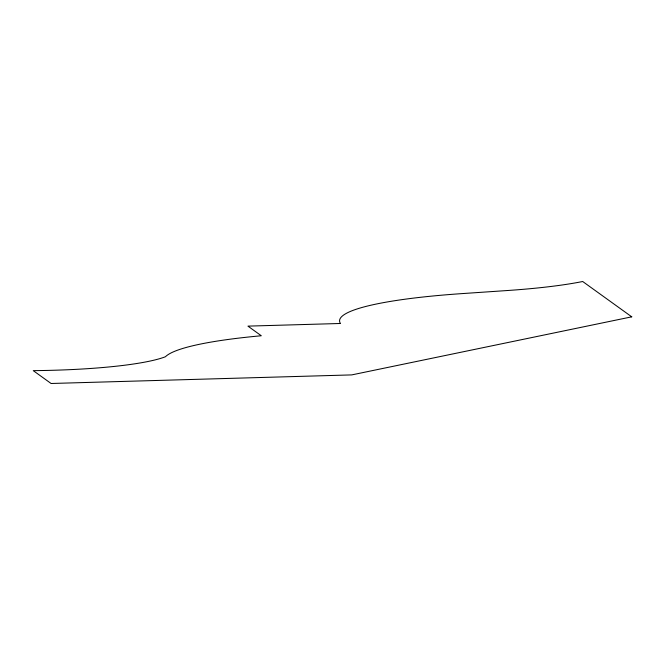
<?xml version="1.0" encoding="UTF-8"?>
<svg xmlns="http://www.w3.org/2000/svg" width="665" height="665" viewBox="0 0 665 665"><rect width="100%" height="100%" fill="white"/><g stroke="black" fill="none" stroke-linecap="round" stroke-linejoin="round"><path stroke-width="1" d="M631.75 316.831L351.735 374.902L51.089 383.489L33.25 370.646A149.218 20.765 -0.1 0 0 165.444 356.739A212.351 29.551 -0.1 0 1 261.303 335.759L247.929 326.124L340.43 323.481A214.986 29.917 -0.1 0 1 462.291 293.589L506.946 290.555A194.18 27.024 -0.1 0 0 582.698 281.511L631.75 316.831"/></g></svg>
